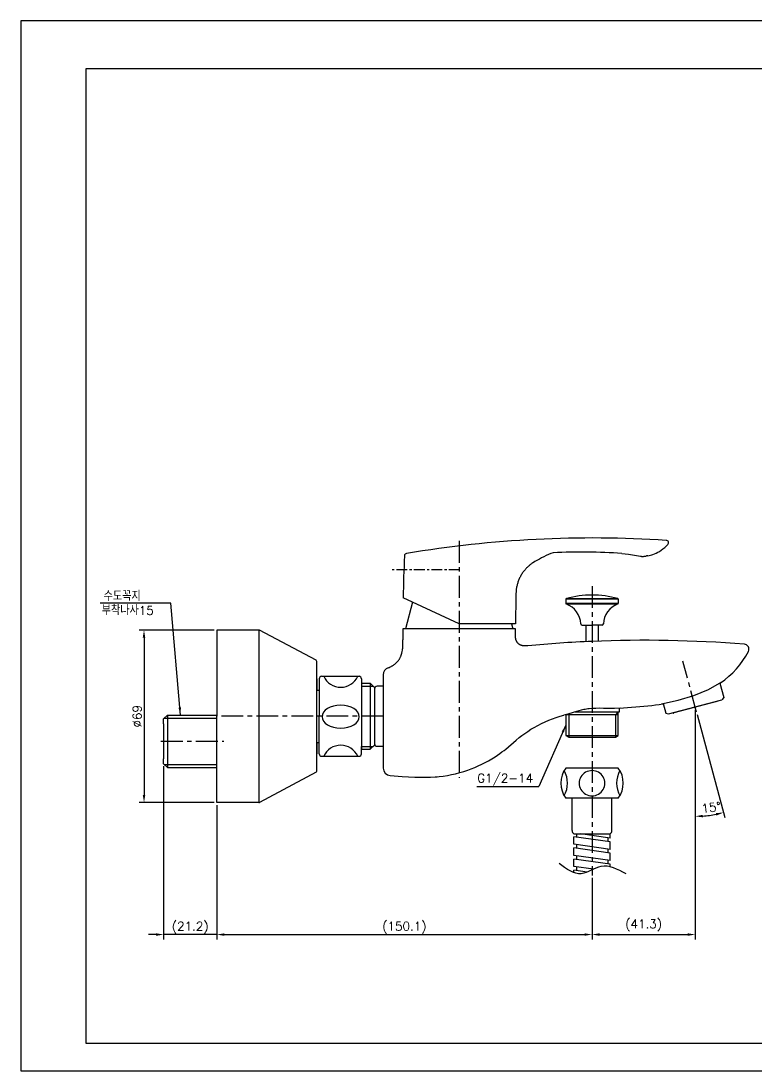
# Model space of a CAD drawing. Extents: x 8872 to 9466, y -11793 to -11373.
# Drawn here: x 8872.2 to 9166.6, y -11792.8 to -11372.8 of the extents above; entities that cross this region are included whole.
import ezdxf

# ---------------------------------------------------------------- set-up
doc = ezdxf.new("R2010")
doc.units = 0
doc.header["$LTSCALE"] = 7
doc.header["$MEASUREMENT"] = 0
doc.linetypes.add('CENTER', pattern=[2, 1.25, -0.25, 0.25, -0.25])
doc.layers.get('0').update_dxf_attribs({"color": 2, "linetype": 'CONTINUOUS'})
for name, color, linetype in [('08_ALL_FEATURES', 7, 'CONTINUOUS'), ('CL', 1, 'CENTER'), ('D', 2, 'CONTINUOUS'), ('DIM', 2, 'CONTINUOUS'), ('DWG', 7, 'CONTINUOUS'), ('Make2D 표시선', 7, 'CONTINUOUS'), ('TXT', 4, 'CONTINUOUS')]:
    doc.layers.add(name, color=color, linetype=linetype)
doc.styles.add('GHS', font='ROMANS.shx', dxfattribs={"bigfont": 'GHS.shx'})
doc.dimstyles.new('STANDARD$7', dxfattribs={"dimscale": 0, "dimtxt": 3.5, "dimasz": 3, "dimexe": 2, "dimexo": 1, "dimgap": 1, "dimtad": 3, "dimtoh": 1, "dimdec": 4, "dimdsep": 46, "dimtxsty": 'GHS', "dimcen": 1, "dimclrd": 256, "dimclre": 256, "dimclrt": 256, "dimadec": 4, "dimazin": 2, "dimtfac": 1, "dimtdec": 4, "dimtix": 1, "dimtmove": 2, "dimatfit": 2, "dimfxl": 0, "dimtolj": 1, "dimtzin": 0, "dimlwd": -1, "dimlwe": -1, "dimarcsym": 0})

msp = doc.modelspace()

# ---------------------------------------------------------------- linework, layer by layer
at = {"color": 2, "linetype": 'Continuous'}
for p, q in [((9008.38, -11638.84), (9012.98, -11638.84)), ((9008.38, -11663.04), (9012.98, -11663.04))]:
    msp.add_line(p, q, dxfattribs=at)
at = {"color": 7}
msp.add_line((9017.08, -11642.08), (9017.08, -11659.8), dxfattribs=at)
at = {"linetype": 'Continuous'}
msp.add_lwpolyline([(8872.18, -11792.83), (9466.18, -11792.83), (9466.18, -11372.83), (8872.18, -11372.83)], close=True, dxfattribs=at)
at = {"layer": '08_ALL_FEATURES', "color": 7, "linetype": 'Continuous'}
for p, q in [((9147.19, -11640.19), (9152.45, -11637.22)), ((9017.08, -11638.94), (9014.58, -11638.94)), ((9141.34, -11642.58), (9147.19, -11640.19)), ((9128.38, -11646.01), (9135.05, -11644.54)), ((9135.05, -11644.54), (9141.34, -11642.58))]:
    msp.add_line(p, q, dxfattribs=at)
msp.add_arc((9014.58, -11639.94), 1, 90, 180, dxfattribs=at)
at = {"layer": 'CL'}
for p, q in [((9047.44, -11580.79), (9047.44, -11675.63)), ((9100.59, -11598.86), (9100.59, -11714.58)), ((9142.4, -11649.28), (9136.94, -11628.89)), ((9017.08, -11650.94), (8950.47, -11650.94)), ((8928.1, -11660.94), (8953.3, -11660.94))]:
    msp.add_line(p, q, dxfattribs=at)
at = {"layer": 'CL', "ltscale": 0.5}
msp.add_line((9047.7, -11592.4), (9020.09, -11592.4), dxfattribs=at)
at = {"layer": 'D'}
for p, q in [((8949.47, -11616.44), (8919.38, -11616.44)), ((8921.38, -11619.44), (8921.38, -11682.44)), ((9011.88, -11637.74), (9011.88, -11664.14)), ((8930.72, -11650.44), (8930.72, -11671.44)), ((9091.24, -11650.32), (9090.96, -11650.03)), ((9091.24, -11650.32), (9091.24, -11659.32)), ((9109.94, -11650.32), (9111.07, -11649.12)), ((9109.94, -11650.32), (9109.94, -11659.32)), ((8929.22, -11670.94), (8929.22, -11740.26)), ((8929.52, -11670.24), (8950.47, -11670.24)), ((9054.51, -11679.01), (9079.24, -11679.01)), ((8949.47, -11685.44), (8919.38, -11685.44)), ((8950.47, -11686.44), (8950.47, -11740.26)), ((8950.47, -11686.44), (8950.47, -11740.26)), ((9100.59, -11716.68), (9100.59, -11740.26)), ((8926.22, -11738.26), (8923.22, -11738.26)), ((8950.47, -11738.26), (8929.22, -11738.26)), ((8953.47, -11738.26), (9097.59, -11738.26)), ((8953.47, -11738.26), (8956.47, -11738.26))]:
    msp.add_line(p, q, dxfattribs=at)
at = {"layer": 'D', "color": 0}
for p, q in [((8990.47, -11650.94), (8990.47, -11628.99)), ((8990.47, -11672.89), (8990.47, -11650.94))]:
    msp.add_line(p, q, dxfattribs=at)
at = {"layer": 'D'}
msp.add_spline([(9114.17, -11714.03), (9104.13, -11711.01), (9096.29, -11713.91), (9087.41, -11709.85)], degree=3, dxfattribs=at)
for points in [[(8920.88, -11619.44), (8921.88, -11619.44), (8921.38, -11616.44)], [(8920.88, -11682.44), (8921.88, -11682.44), (8921.38, -11685.44)], [(8926.22, -11737.76), (8926.22, -11738.76), (8929.22, -11738.26)], [(8953.47, -11737.76), (8953.47, -11738.76), (8950.47, -11738.26)], [(8953.47, -11737.76), (8953.47, -11738.76), (8950.47, -11738.26)], [(9097.59, -11737.76), (9097.59, -11738.76), (9100.59, -11738.26)]]:
    msp.add_solid(points, dxfattribs=at)
at = {"layer": 'DIM'}
for p, q in [((9111.09, -11604.16), (9090.09, -11604.16)), ((9090.31, -11603.88), (9110.87, -11603.88)), ((9090.09, -11605.73), (9111.09, -11605.73)), ((9090.28, -11606.01), (9110.9, -11606.01)), ((9141.88, -11648.34), (9141.88, -11740.26)), ((9142.66, -11650.24), (9153.69, -11691.41)), ((9090.11, -11658.67), (9111.07, -11658.67)), ((9100.59, -11715.58), (9100.59, -11740.26)), ((9100.59, -11715.68), (9100.59, -11740.26)), ((9103.59, -11738.26), (9138.88, -11738.26))]:
    msp.add_line(p, q, dxfattribs=at)
msp.add_arc((9141.88, -11647.34), 43.62, 273.9417, 281.0583, dxfattribs=at)
for points in [[(9144.9, -11691.36), (9144.86, -11690.36), (9141.88, -11690.96)], [(9150.13, -11689.66), (9150.36, -11690.64), (9153.17, -11689.47)], [(9097.59, -11737.76), (9097.59, -11738.76), (9100.59, -11738.26)], [(9103.59, -11737.76), (9103.59, -11738.76), (9100.59, -11738.26)], [(9138.88, -11737.76), (9138.88, -11738.76), (9141.88, -11738.26)]]:
    msp.add_solid(points, dxfattribs=at)
at = {"layer": 'DWG'}
for p, q in [((9090.09, -11604.16), (9090.09, -11605.73)), ((9111.09, -11604.16), (9111.09, -11605.73)), ((9028.81, -11605.31), (9025.94, -11616)), ((8950.47, -11616.44), (8950.47, -11650.44)), ((8967.35, -11616.44), (8950.47, -11616.44)), ((8950.47, -11616.44), (8950.47, -11650.94)), ((8967.35, -11616.44), (8950.47, -11616.44)), ((8967.35, -11616.44), (8967.35, -11685.44)), ((8990.21, -11628.55), (8967.58, -11616.5)), ((8990.21, -11628.55), (8967.58, -11616.5)), ((9068.41, -11614), (9068.94, -11616)), ((9096.58, -11614.44), (9100.59, -11614.44)), ((9098.09, -11614.44), (9098.09, -11621.1)), ((9104.6, -11614.44), (9100.59, -11614.44)), ((9103.09, -11614.44), (9103.09, -11620.89)), ((8990.47, -11635.94), (8990.47, -11640.54)), ((8991.47, -11635.94), (8991.47, -11650.94)), ((8992.47, -11634.94), (9007.38, -11634.94)), ((9008.38, -11635.94), (9008.38, -11638.84)), ((9008.38, -11637.72), (9008.38, -11650.94)), ((9011.88, -11637.74), (9013.58, -11639.44)), ((9151.7, -11637.64), (9153.27, -11643.49)), ((8990.47, -11640.44), (8991.47, -11640.44)), ((9013.58, -11639.44), (9013.58, -11650.94)), ((9013.58, -11639.94), (9013.58, -11642.44)), ((9129.06, -11645.86), (9130.09, -11649.7)), ((9150.43, -11645.05), (9133.33, -11649.63)), ((9141.83, -11647.15), (9152.45, -11644.3)), ((9153.27, -11643.49), (9152.45, -11644.3)), ((8929.22, -11651.94), (8930.72, -11650.44)), ((8930.72, -11650.44), (8950.47, -11650.44)), ((9090.11, -11650.26), (9090.11, -11658.67)), ((9100.59, -11650.32), (9090.11, -11650.32)), ((9093.89, -11649.12), (9111.59, -11649.12)), ((9111.07, -11650.32), (9100.59, -11650.32)), ((9111.07, -11658.67), (9111.07, -11649.12)), ((9111.59, -11649.12), (9111.59, -11647.71)), ((9130.09, -11649.7), (9131.2, -11650)), ((9131.2, -11650), (9141.83, -11647.15)), ((8929.22, -11653.94), (8929.22, -11651.94)), ((8929.22, -11653.94), (8929.22, -11667.94)), ((8950.47, -11685.44), (8950.47, -11650.94)), ((8991.47, -11665.94), (8991.47, -11650.94)), ((9008.38, -11650.94), (9008.38, -11664.16)), ((9013.58, -11650.94), (9013.58, -11662.44)), ((9090.11, -11658.67), (9091.24, -11659.32)), ((9109.94, -11659.32), (9111.07, -11658.67)), ((8990.47, -11661.34), (8990.47, -11665.94)), ((8990.47, -11661.44), (8991.47, -11661.44)), ((9008.38, -11665.94), (9008.38, -11663.04)), ((9011.88, -11664.14), (9013.58, -11662.44)), ((9013.58, -11659.44), (9013.58, -11661.94)), ((9014.58, -11662.94), (9017.08, -11662.94)), ((9091.24, -11659.32), (9109.94, -11659.32)), ((8992.47, -11666.94), (9007.47, -11666.94)), ((9008.38, -11664.54), (9008.38, -11664.14)), ((8929.22, -11669.94), (8929.22, -11667.94)), ((8929.22, -11669.94), (8930.72, -11671.44)), ((8930.72, -11671.44), (8950.47, -11671.44)), ((8990.21, -11673.33), (8967.58, -11685.38)), ((8967.35, -11685.44), (8950.47, -11685.44))]:
    msp.add_line(p, q, dxfattribs=at)
at = {"layer": 'DWG', "color": 7, "linetype": 'Continuous'}
for p, q in [((9008.38, -11637.74), (9011.88, -11637.74)), ((9008.38, -11664.14), (9011.88, -11664.14)), ((9111.09, -11671.69), (9090.09, -11671.69)), ((9111.09, -11683.69), (9090.09, -11683.69)), ((9092.34, -11683.69), (9092.64, -11683.69)), ((9092.64, -11696.68), (9092.64, -11683.69)), ((9108.54, -11696.68), (9108.54, -11683.69)), ((9093.34, -11697.99), (9094.34, -11697.99)), ((9107.84, -11701.14), (9093.34, -11699.1)), ((9093.34, -11702.13), (9093.34, -11699.1)), ((9094.34, -11697.99), (9107.84, -11697.99)), ((9094.34, -11697.99), (9094.34, -11699.24)), ((9107.84, -11699.66), (9095.96, -11697.99)), ((9106.84, -11699.52), (9106.84, -11701)), ((9107.84, -11699.66), (9107.84, -11697.99)), ((9107.84, -11704.17), (9107.84, -11701.14)), ((9107.84, -11704.17), (9093.34, -11702.13)), ((9107.84, -11705.65), (9093.34, -11703.61)), ((9093.34, -11706.64), (9093.34, -11703.61)), ((9094.34, -11702.27), (9094.34, -11703.75)), ((9106.84, -11704.03), (9106.84, -11705.51)), ((9107.84, -11708.68), (9093.34, -11706.64)), ((9093.34, -11711.02), (9093.34, -11708.12)), ((9107.84, -11710.16), (9093.34, -11708.12)), ((9094.34, -11706.75), (9094.34, -11708.26)), ((9106.84, -11708.51), (9106.84, -11710.02)), ((9107.84, -11708.68), (9107.84, -11705.65)), ((9101.11, -11712.11), (9093.34, -11711.02)), ((9093.34, -11713.5), (9093.34, -11712.5)), ((9098.66, -11713.25), (9093.34, -11712.5)), ((9094.34, -11711.13), (9094.34, -11712.64)), ((9107.84, -11711.18), (9107.84, -11710.16))]:
    msp.add_line(p, q, dxfattribs=at)
at = {"layer": 'DWG', "color": 2}
msp.add_line((8929.52, -11651.64), (8950.47, -11651.64), dxfattribs=at)
at = {"layer": 'DWG'}
for centre, radius, start, end in [((9090.39, -11604.16), 0.3, 105.9836, 180.002), ((9100.59, -11639.94), 37.5, 90, 105.9144), ((9100.59, -11639.94), 37.5, 74.0856, 90), ((9110.79, -11604.16), 0.3, 359.998, 74.0164), ((9090.39, -11605.73), 0.3, 180.0003, 249.0601), ((9087.07, -11614.44), 9.02, 3.0104, 69.1298), ((9114.11, -11614.44), 9.02, 110.8702, 176.9896), ((9110.79, -11605.73), 0.3, 290.9399, 359.9997), ((8967.35, -11616.94), 0.5, 61.9598, 90), ((8967.35, -11616.94), 0.5, 61.9598, 90), ((9096.58, -11613.94), 0.5, 183.0104, 270), ((9104.6, -11613.94), 0.5, 270, 356.9896), ((8989.97, -11628.99), 0.5, 0, 61.9598), ((8989.97, -11628.99), 0.5, 0, 61.9598), ((8992.47, -11635.94), 1, 90, 180), ((9000.06, -11631.9), 7.44, 204.1397, 335.8603), ((9007.38, -11635.94), 1, 0, 90), ((9150.3, -11644.57), 0.5, 285, 338.1301), ((9133.2, -11649.15), 0.5, 231.8699, 285), ((9000.06, -11669.98), 7.44, 24.1397, 155.8603), ((9014.58, -11661.94), 1, 180, 270), ((8992.47, -11665.94), 1, 180, 270), ((9007.38, -11665.94), 1, 270, 0), ((8989.97, -11672.89), 0.5, 298.0402, 0), ((8967.35, -11684.94), 0.5, 270, 298.0402)]:
    msp.add_arc(centre, radius, start, end, dxfattribs=at)
at = {"layer": 'DWG', "color": 7, "linetype": 'Continuous'}
for centre, radius, start, end in [((9098.09, -11677.69), 10, 143.0917, 216.8699), ((9103.09, -11677.69), 10, 323.1301, 36.8825), ((9080.77, -11677.69), 10, 330, 30), ((9100.47, -11677.71), 5.02, 88.6566, 271.3434), ((9100.71, -11677.71), 5.02, 268.6566, 91.3434), ((9120.41, -11677.69), 10, 150, 210), ((9094.14, -11696.72), 1.5, 178.2676, 237.8), ((9107.04, -11696.72), 1.5, 302.2, 1.7324)]:
    msp.add_arc(centre, radius, start, end, dxfattribs=at)
at = {"layer": 'DWG', "extrusion": (0, 0, -1)}
msp.add_ellipse((9000.06, -11651.1), major_axis=(-7.44, 0), ratio=0.612786, dxfattribs=at)
at = {"layer": 'Make2D 표시선'}
for p, q in [((9122.86, -11586.74), (9122.37, -11586.83)), ((9127.5, -11584.99), (9128.23, -11584.54)), ((9047.44, -11614), (9025.03, -11603.55)), ((9070.14, -11603), (9069.94, -11614)), ((9025.94, -11616), (9024.94, -11616)), ((9024.94, -11616), (9024.94, -11620.41)), ((9047.44, -11616), (9024.94, -11616)), ((9069.94, -11614), (9047.44, -11614)), ((9069.94, -11616), (9047.44, -11616)), ((9069.94, -11616), (9068.94, -11616)), ((9069.94, -11618.26), (9069.94, -11616)), ((9017.08, -11634.34), (9017.08, -11671.7)), ((9017.09, -11634.34), (9017.09, -11671.7)), ((9017.09, -11634.34), (9017.09, -11634.7)), ((9151.97, -11637.54), (9151.71, -11637.67)), ((9122.92, -11646.75), (9124.46, -11646.58)), ((9124.46, -11646.58), (9126, -11646.38)), ((9126, -11646.38), (9127.43, -11646.17)), ((9127.43, -11646.17), (9128.85, -11645.93)), ((9129.06, -11645.88), (9128.85, -11645.93)), ((9087.8, -11650.92), (9089.34, -11650.47)), ((9090.87, -11650.05), (9089.34, -11650.47)), ((9111.84, -11647.69), (9109.52, -11647.85)), ((9111.59, -11647.72), (9122.92, -11646.75)), ((9077.5, -11655.37), (9078.91, -11654.59)), ((9078.91, -11654.59), (9080.34, -11653.86)), ((9080.34, -11653.86), (9081.78, -11653.18)), ((9081.78, -11653.18), (9083.24, -11652.55)), ((9083.24, -11652.55), (9084.75, -11651.95)), ((9084.75, -11651.95), (9086.28, -11651.41)), ((9086.28, -11651.41), (9087.8, -11650.92)), ((9071.48, -11659.44), (9072.55, -11658.62)), ((9072.55, -11658.62), (9073.68, -11657.79)), ((9073.68, -11657.79), (9074.84, -11657)), ((9074.84, -11657), (9076.16, -11656.16)), ((9076.16, -11656.16), (9077.5, -11655.37)), ((9066.05, -11664.05), (9070.22, -11660.46)), ((9070.22, -11660.46), (9071.48, -11659.44)), ((9060.49, -11667.95), (9061.79, -11667.14)), ((9061.79, -11667.14), (9062.77, -11666.5)), ((9062.77, -11666.5), (9063.73, -11665.83)), ((9063.73, -11665.83), (9064.56, -11665.22)), ((9064.56, -11665.22), (9065.38, -11664.59)), ((9065.38, -11664.59), (9066.05, -11664.05)), ((9052.28, -11671.97), (9053.69, -11671.4)), ((9053.69, -11671.4), (9055.09, -11670.8)), ((9055.09, -11670.8), (9056.47, -11670.15)), ((9056.47, -11670.15), (9057.83, -11669.46)), ((9057.83, -11669.46), (9059.17, -11668.72)), ((9059.17, -11668.72), (9060.49, -11667.95)), ((9019.82, -11674.69), (9024.68, -11675.05)), ((9024.68, -11675.05), (9029.66, -11675.27)), ((9029.66, -11675.27), (9032.16, -11675.32)), ((9032.16, -11675.32), (9034.28, -11675.33)), ((9034.28, -11675.33), (9036.03, -11675.29)), ((9036.03, -11675.29), (9037.78, -11675.2)), ((9037.78, -11675.2), (9038.6, -11675.13)), ((9038.6, -11675.13), (9039.42, -11675.05)), ((9039.42, -11675.05), (9041.07, -11674.85)), ((9041.07, -11674.85), (9042.73, -11674.59)), ((9042.73, -11674.59), (9044.39, -11674.27)), ((9044.39, -11674.27), (9046.03, -11673.91)), ((9046.03, -11673.91), (9047.66, -11673.48)), ((9047.66, -11673.48), (9049.27, -11673.01)), ((9049.27, -11673.01), (9050.85, -11672.49)), ((9050.85, -11672.49), (9052.28, -11671.97))]:
    msp.add_line(p, q, dxfattribs=at)
for points in [[(9085.12, -11585.52), (9084.16, -11585.89), (9083.2, -11586.28), (9082.26, -11586.69), (9081.32, -11587.13), (9080.42, -11587.58), (9079.52, -11588.05), (9078.55, -11588.58), (9077.72, -11589.06), (9077.13, -11589.43), (9076.84, -11589.62), (9076.56, -11589.81), (9076.32, -11589.98), (9076.08, -11590.15), (9075.85, -11590.33), (9075.63, -11590.51), (9075.38, -11590.72), (9075.14, -11590.93), (9074.9, -11591.15), (9074.66, -11591.38), (9074.43, -11591.61), (9074.2, -11591.85), (9073.98, -11592.09), (9073.77, -11592.33), (9073.54, -11592.61), (9073.32, -11592.89), (9073.1, -11593.17), (9072.89, -11593.46), (9072.69, -11593.76), (9072.49, -11594.06), (9072.3, -11594.36), (9072.12, -11594.67), (9071.95, -11594.99), (9071.78, -11595.3), (9071.62, -11595.62), (9071.47, -11595.95), (9071.33, -11596.28), (9071.2, -11596.61), (9071.07, -11596.94), (9070.95, -11597.28), (9070.84, -11597.6), (9070.74, -11597.93), (9070.65, -11598.27), (9070.57, -11598.6), (9070.49, -11598.95), (9070.42, -11599.3), (9070.35, -11599.65), (9070.3, -11600.01), (9070.26, -11600.3), (9070.23, -11600.58), (9070.2, -11600.87), (9070.18, -11601.16), (9070.16, -11601.82), (9070.14, -11603)], [(9112.54, -11585.83), (9113.8, -11585.96), (9115.16, -11586.14), (9120.01, -11586.94), (9120.1, -11586.95), (9120.19, -11586.96), (9120.31, -11586.97), (9120.44, -11586.98), (9120.56, -11586.98), (9120.68, -11586.99), (9120.8, -11586.98), (9120.92, -11586.98), (9121.17, -11586.97), (9121.47, -11586.95), (9121.77, -11586.92), (9122.07, -11586.87), (9122.37, -11586.83)], [(9019.02, -11631.54), (9019.43, -11631.37), (9019.83, -11631.2), (9020.02, -11631.11), (9020.22, -11631.01), (9020.41, -11630.91), (9020.59, -11630.81), (9020.78, -11630.71), (9020.96, -11630.6), (9021.13, -11630.49), (9021.3, -11630.37), (9021.47, -11630.25), (9021.64, -11630.13), (9021.8, -11630.01), (9021.96, -11629.88), (9022.11, -11629.75), (9022.26, -11629.61), (9022.4, -11629.48), (9022.54, -11629.33), (9022.68, -11629.19), (9022.81, -11629.04), (9022.94, -11628.89), (9023.07, -11628.73), (9023.19, -11628.57), (9023.3, -11628.41), (9023.41, -11628.25), (9023.52, -11628.08), (9023.62, -11627.91), (9023.72, -11627.73), (9023.81, -11627.55), (9023.9, -11627.37), (9023.99, -11627.19), (9024.07, -11627), (9024.15, -11626.81), (9024.22, -11626.62), (9024.29, -11626.42), (9024.35, -11626.22), (9024.41, -11626.02), (9024.47, -11625.82), (9024.52, -11625.61), (9024.57, -11625.4), (9024.62, -11625.19), (9024.66, -11624.98), (9024.73, -11624.55), (9024.79, -11624.11), (9024.84, -11623.66), (9024.88, -11623.21), (9024.91, -11622.75), (9024.92, -11622.29), (9024.94, -11620.41)], [(9074.9, -11622.76), (9074.55, -11622.79), (9074.21, -11622.82), (9073.94, -11622.83), (9073.81, -11622.83), (9073.68, -11622.83), (9073.56, -11622.82), (9073.44, -11622.82), (9073.32, -11622.81), (9073.2, -11622.8), (9073.08, -11622.78), (9072.96, -11622.76), (9072.84, -11622.74), (9072.72, -11622.72), (9072.61, -11622.69), (9072.5, -11622.66), (9072.39, -11622.63), (9072.28, -11622.59), (9072.18, -11622.55), (9072.07, -11622.51), (9071.97, -11622.46), (9071.87, -11622.41), (9071.77, -11622.36), (9071.67, -11622.31), (9071.58, -11622.25), (9071.49, -11622.19), (9071.39, -11622.12), (9071.31, -11622.05), (9071.22, -11621.98), (9071.14, -11621.91), (9071.06, -11621.84), (9070.98, -11621.76), (9070.91, -11621.68), (9070.83, -11621.59), (9070.76, -11621.51), (9070.7, -11621.42), (9070.64, -11621.33), (9070.57, -11621.24), (9070.52, -11621.14), (9070.46, -11621.04), (9070.41, -11620.94), (9070.36, -11620.84), (9070.31, -11620.73), (9070.27, -11620.63), (9070.23, -11620.52), (9070.19, -11620.41), (9070.15, -11620.3), (9070.12, -11620.19), (9070.09, -11620.07), (9070.07, -11619.96), (9070.04, -11619.84), (9070.02, -11619.72), (9070.01, -11619.6), (9069.99, -11619.49), (9069.98, -11619.36), (9069.97, -11619.22), (9069.95, -11618.96), (9069.95, -11618.61), (9069.94, -11618.26)], [(9100.59, -11647.86), (9099.43, -11647.96), (9098.9, -11648.02), (9098.37, -11648.09), (9097.84, -11648.17), (9097.31, -11648.27), (9096.78, -11648.37), (9096.26, -11648.48), (9095.31, -11648.71), (9094.37, -11648.97), (9091.24, -11649.95), (9090.87, -11650.05)], [(9109.52, -11647.85), (9109.22, -11647.87), (9108.92, -11647.88), (9108.2, -11647.88), (9105.15, -11647.78), (9103.58, -11647.75), (9102.08, -11647.78), (9101.34, -11647.81), (9100.59, -11647.86)]]:
    msp.add_lwpolyline(points, dxfattribs=at)
msp.add_lwpolyline([(9017.08, -11671.7, 0.388004), (9019.81, -11674.69)], format="xyb", dxfattribs=at)
for centre, radius, start, end in [((9100.96, -12031.03), 451.41, 86.2797, 99.5084), ((9119.99, -11572.11), 14.91, 303.5318, 317.1185), ((9130.18, -11581.57), 1, 317.1129, 86.2825), ((9637.8, -11613.99), 612.86, 177.45418, 179.02335), ((9026.55, -11586.81), 1, 99.5085, 177.4547), ((9096.27, -11822.57), 237.29, 86.0687, 92.7065), ((9120.04, -11572.26), 14.75, 281.0125, 289.4247), ((9119.99, -11572.1), 14.92, 289.3989, 300.2544), ((9120.83, -12100.89), 480.33, 92.4149, 95.4847), ((9121.64, -12135.41), 514.86, 85.5594, 92.3437), ((9133.29, -11609.67), 33.55, 303.8304, 332.8072), ((9161.35, -11624.09), 2, 332.8084, 85.5662), ((9020.08, -11634.34), 3, 110.9187, 180.001), ((9020.09, -11634.34), 3, 110.9187, 180.001), ((9020.09, -11671.7), 3, 179.9997, 264.8255)]:
    msp.add_arc(centre, radius, start, end, dxfattribs=at)
at = {"layer": 'TXT', "color": 4}
for p, q in [((8898.18, -11391.83), (9452.18, -11391.83)), ((8898.18, -11781.83), (8898.18, -11391.83))]:
    msp.add_line(p, q, dxfattribs=at)
at = {"layer": 'TXT', "color": 4, "linetype": 'Continuous'}
msp.add_line((9452.18, -11781.83), (8898.18, -11781.83), dxfattribs=at)

# ---------------------------------------------------------------- texts
at = {"style": 'GHS'}
for s, p in [('수도꼭지 ', (8905.24, -11604.72)), ('부착나사15', (8904.48, -11610.39))]:
    msp.add_text(s, height=3.5, dxfattribs=at).set_placement(p)
at = {"layer": 'D', "style": 'GHS'}
msp.add_text('G1/2-14', height=3.5, dxfattribs=at).set_placement((9054.66, -11677.4))
at = {"layer": 'D', "insert": (8918.63, -11650.94), "char_height": 3.5, "attachment_point": 5, "rotation": 90, "style": 'GHS'}
msp.add_mtext('\\A1;%%C69', dxfattribs=at)
at = {"layer": 'D', "char_height": 3.5, "attachment_point": 5, "style": 'GHS'}
for s, insert in [('\\A1;(21.2)', (8939.85, -11735.51)), ('\\A1;(150.1)', (9025.53, -11735.51))]:
    msp.add_mtext(s, dxfattribs=dict(at, insert=insert))
at = {"layer": 'DIM', "insert": (9148.24, -11687.43), "char_height": 3.5, "attachment_point": 5, "rotation": 7.5, "style": 'GHS'}
msp.add_mtext('\\A1;15°', dxfattribs=at)
at = {"layer": 'DIM', "insert": (9121.23, -11734.59), "char_height": 3.5, "attachment_point": 5, "style": 'GHS'}
msp.add_mtext('\\A1;(41.3)', dxfattribs=at)

# ---------------------------------------------------------------- leaders
msp.add_leader([(8935.93, -11650.44), (8932.13, -11605.68), (8903.82, -11605.68)], dimstyle='STANDARD$7', override={"dimscale": 1, "dimexo": 1.5, "dimdec": 2, "dimcen": -1, "dimtdec": 2})
at = {"layer": 'D'}
msp.add_leader([(9090.11, -11654.47), (9079.24, -11679.01)], dimstyle='STANDARD$7', override={"dimscale": 1, "dimtad": 0, "dimatfit": 0}, dxfattribs=at)

doc.saveas('drawing.dxf')
